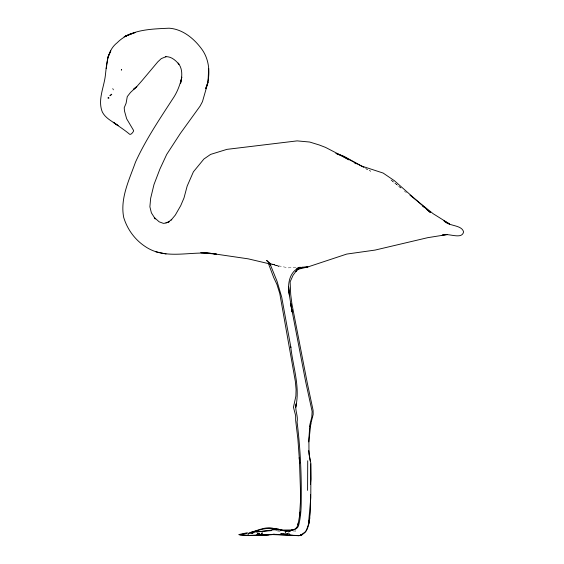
<?xml version="1.0" encoding="UTF-8"?>
<svg xmlns="http://www.w3.org/2000/svg" width="564" height="564" viewBox="0 0 564 564"><rect width="100%" height="100%" fill="white"/><g stroke="black" fill="none" stroke-linecap="round" stroke-linejoin="round"><path stroke-width="0.42" stroke-dasharray="2.82 2.11" d="M285.553 533.297L285.603 531.944M285.151 532.839L285.504 531.965M289.036 532.423L288.26 533.354L292.089 534.446M295.952 267.491L288.232 267.858L271.072 264.22M293.343 531.069L295.621 530.999L293.301 531.062M278.01 530.844L279.589 530.921M280.139 531.133L274.851 530.823M288.19 534.073L291.193 534.298M289.106 534.15L289.529 534.207M288.62 534.094L290.079 534.418M277.009 265.616L271.841 264.156L280.019 266.687L271.199 263.712M271.087 263.698L275.415 265.256L272.468 264.178M365.345 168.509L370.675 171.223L366.191 168.692M391.62 180.438L401.145 188.066M390.908 179.916L400.962 188.214M404.31 190.984L406.989 193.198M112.722 88.767L112.335 89.027L113.167 88.865L113.829 90.036L113.378 88.802L112.722 88.767"/><path stroke-width="0.85" d="M205.733 88.689C210.64 76.394 209.984 60.961 202.293 49.858C194.517 38.965 182.919 29.095 169.031 28.2C151.392 29.074 130.432 29.257 117.22 42.716C107.047 50.563 106.716 64.07 105.327 75.745C103.861 87.716 97.509 100.18 102.352 112.067C105.687 118.532 112.525 121.436 118.059 125.596L113.272 122.268C118.764 126.357 124.468 129.826 129.713 134.31L130.749 134.281L131.877 133.435L133.33 131.616L133.576 130.446L126.646 118.743L124.503 111.045L124.207 107.773L126.103 103.226L127.267 96.613L130.517 92.447L136.742 86.644L141.959 80.715L157.828 61.821L161.283 58.614L165.978 56.689L165.471 56.696C171.103 56.273 175.524 60.235 178.929 64.24L178.125 63.09C182.877 68.801 182.165 76.563 180.579 83.317L181.798 77.12C180.036 84.91 177.209 92.425 172.633 99.024C159.33 119.526 145.604 139.928 135.452 162.228C129.276 179.761 119.935 198.387 123.72 217.485C127.281 229.203 134.733 239.531 144.941 246.334C166.38 261.174 192.966 249.697 216.534 254.16L201.031 252.778M165.943 222.963C174.896 219.297 164.138 224.176 163.059 223.252L159.168 221.821L154.31 217.528L155.29 218.945L151.399 212.868L149.883 206.776L150.658 198.288L153.972 184.583L159.873 169.13L166.697 154.43L180.346 133.449L200.065 106.138L202.455 101.675L207.996 82.358L208.659 68.589M308.783 441.894L310.813 423.656L310.094 426.567L313.189 414.378L313.091 410.275L307.387 383.499L291.898 303.806L290.721 294.627L290.129 281.838L293.083 275.204L296.805 270.212L295.748 271.481L298.546 268.957L298.166 269.232L307.944 266.92L346.747 254.068L375.088 250.078L427.709 237.677L447.062 234.582L442.169 235.188C447.901 232.424 461.768 240.172 463.601 231.938C461.74 224.542 448.599 226.509 443.981 220.792L449.621 224.028L433.117 213.685L409.986 195.151M307.577 490.37L307.711 460.767M310.447 484.455L310.891 479.132L310.623 463.897M107.957 57.161L110.748 50.95L107.957 57.161L106.201 68.66M205.62 88.569L207.996 82.358M121.584 69.654L121.33 70.119L121.634 69.795M168.636 221.878L171.752 219.354L171.16 220.045L175.298 215.088L180.741 205.606L184.012 197.915L187.163 186.085L193.41 171.801L203.893 159.034L210.576 154.409L226.939 149.361L297.115 140.88L309.692 142.036L319.245 144.976L325.52 147.394L361.545 166.028L383.125 173.049L394.349 180.677L430.445 212.565L426.426 209.244M301.225 534.7L300.027 535.455L301.134 534.862M271.411 530.639L255.816 531.767L251.995 533.269L249.457 533.332M251.995 533.269L253.476 532.571M129.924 34.115L124.087 36.773M300.527 535.215L301.458 534.806M300.675 535.306C307.683 532.656 309.121 524.294 309.777 517.696L308.846 523.371L310.538 511.139L310.482 494.621M282.994 533.53L284.185 533.452M297.982 267.801L300.203 267.216C288.867 271.432 287.111 285.398 289.473 295.762L288.641 286.815L289.656 296.897L292.131 311.998L290.636 303.439L305.716 382.004L312.125 411.445L311.807 417.05L309.904 424.516L308.889 438.411L308.987 454.105L310.891 463.523L310.799 497.786L308.43 524.358L306.506 530.315L305.357 531.894L299.985 535.638L273.068 534.312M300.619 535.187L302.008 534.82L298.532 535.729L295.021 535.511M250.338 532.458C258.749 530.266 267.435 525.317 276.141 529.363M298.532 535.729L299.963 535.447M248.971 532.86C258.241 530.914 267.512 525.902 277.058 529.815M268.845 534.94L263.085 534.94M271.848 529.138L276.994 528.842L281.584 530.118M246.969 533.41L240.271 534.637L248.71 535.426L275.613 534.418L273.406 534.383M256.62 532.085L278.376 529.173L286.378 531.542L285.631 531.521L290.192 531.563L289.311 531.429M281.873 533.833L280.484 534.052L282.79 533.847M275.436 534.432L259.546 535.306M247.37 532.733L238.741 534.587L240.384 535.151L248.9 535.603L264.361 534.933M296.742 268.365L307.944 266.92L301.944 267.202M271.016 534.411L261.957 534.968M270.776 534.7L273.836 534.411M274.555 534.298L262.422 534.848M275.507 534.39L271.157 534.531L274.506 534.404M276.889 534.369L270.248 534.439M276.438 529.159L282.578 530.315M275.422 529.152L276.656 529.145M282.12 530.421C287.901 530.47 298.011 531.972 299.019 523.829C300.485 517.35 301.106 510.709 301.19 504.075C301.655 476.672 300.499 449.247 297.08 422.048C298.455 415.753 294.366 409.69 296.276 403.556L295.649 407.405C300.443 387.031 292.935 366.854 290.749 346.684M287.005 533.882L287.915 533.854L284.813 533.84M200.946 252.538L205.987 252.644L248.195 258.841L270.226 264.022M271.157 534.531L293.266 535.405M258.841 535.046L259.764 535.074M281.076 530.061L292.335 529.977L291.687 530.047C295.628 530.075 298.236 526.311 298.37 522.645L298.003 524.844L300.21 512.084L299.498 516.159L300.534 500.67L300.401 488.269L299.442 460.302L297.905 439.236L295.663 420.42L295.642 415.682L293.456 407.243L295.881 396.083L296.086 389.449L295.36 381.454L279.772 293.513L276.924 284.397L273.639 277.354L268.598 263.994M277.446 529.899L275.112 529.638L276.79 529.836M280.914 530.118L282.268 530.294M259.891 533.854L257.501 533.297L259.468 533.763M155.791 251.784L166.049 253.976M336.123 153.366L343.962 156.291L363.949 167.43M336.017 153.471L342.003 156.08L348.693 159.831M257.628 535.165L256.846 534.418M354.693 163.081L356.215 163.856M422.401 205.923L423.74 207.03M268.76 262.211L266.631 260.413L270.798 265.108L269.543 262.718L277.051 281.302L281.704 297.165L290.911 347.579M258.157 534.489L258.312 534.869M308.762 450.587L310.2 461.056M299.442 460.302L299.738 463.171M299.167 457.623L299.731 463.107M248.745 533.438L248.125 534.404L247.934 533.925L248.745 533.438M261.386 533.607L262.62 533.079L261.999 532.874L261.386 533.607M111.7 94.273L110.029 95.711L111.7 94.273M136.742 86.644L133.365 89.479L136.742 86.644M108.316 97.678L107.872 98.023L109.063 98.03L108.316 97.678M298.504 268.831L296.622 269.796L299.096 268.668L298.504 268.831M130.665 34.08L124.44 36.625L135.226 32.472L130.665 34.08"/></g></svg>
